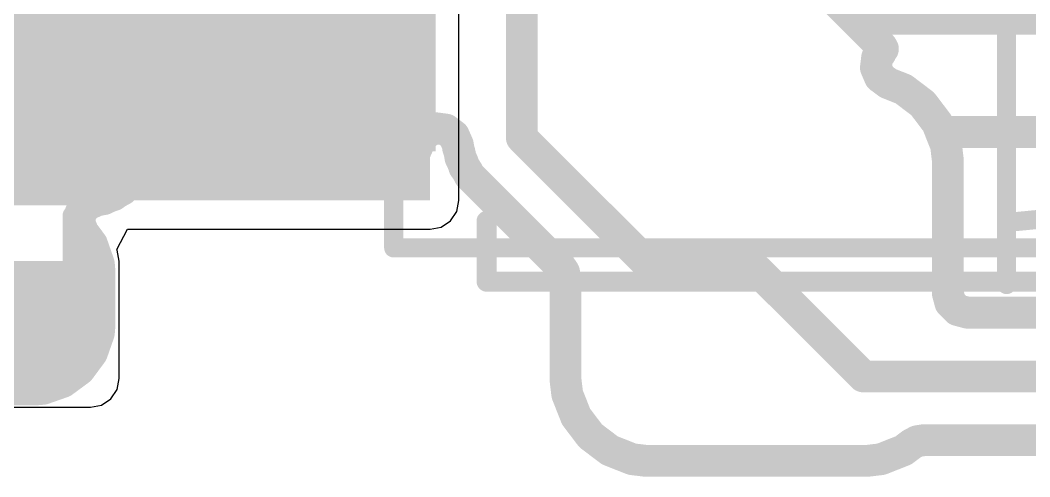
# Model space of a CAD drawing. Header units: inches. Extents: x 0 to 12.4, y -0.6 to 2.2.
# Drawn here: x 0.9006 to 1.1503, y 1.5506 to 1.6636 of the extents above; entities that cross this region are included whole.
import ezdxf

# ---------------------------------------------------------------- set-up
doc = ezdxf.new("R2010")
doc.units = ezdxf.units.IN
doc.header["$MEASUREMENT"] = 0
for name, color, linetype in [('Dimension', 6, 'Continuous'), ('Mechanical 4', 56, 'Continuous'), ('Top Layer', 1, 'Continuous'), ('Top Overlay', 2, 'Continuous'), ('Top Paste', 8, 'Continuous'), ('Top Solder', 216, 'Continuous')]:
    doc.layers.add(name, color=color, linetype=linetype)

# ---------------------------------------------------------------- blocks, each defined once
blk = doc.blocks.new('SMD_4_4_5___15')
at = {"layer": 'Top Layer'}
blk.add_hatch(color=1, dxfattribs=at).paths.add_polyline_path([(0.08661415, 0.06377955), (0.14173225, 0.06377955), (0.14173225, 0.03622045), (0.08661415, 0.03622045)])
at = {"layer": 'Top Paste'}
blk.add_hatch(color=8, dxfattribs=at).paths.add_polyline_path([(0.08661415, 0.06377955), (0.14173225, 0.06377955), (0.14173225, 0.03622045), (0.08661415, 0.03622045)])
at = {"layer": 'Top Solder'}
blk.add_hatch(color=216, dxfattribs=at).paths.add_polyline_path([(0.08261415, 0.06777955), (0.14573225, 0.06777955), (0.14573225, 0.03222045), (0.08261415, 0.03222045)])
at = {"layer": 'Top Overlay'}
for points in [[(0.07, 0.1, 0.005, 0.005, 0), (-0.07, 0.1, 0.005, 0.005, 0)], [(0.07, 0.1, 0.005, 0.005, 0), (0.07, 0.085, 0.005, 0.005, 0)]]:
    blk.add_lwpolyline(points, format="xyseb", dxfattribs=at)
for points in [[(0.06875, 0.1, 0.0025, 0.0025, 1), (0.07125, 0.1, 0.0025, 0.0025, 1)], [(0.06875, 0.1, 0.0025, 0.0025, 1), (0.07125, 0.1, 0.0025, 0.0025, 1)], [(0.06875, 0.085, 0.0025, 0.0025, 1), (0.07125, 0.085, 0.0025, 0.0025, 1)]]:
    blk.add_lwpolyline(points, format="xyseb", close=True, dxfattribs=at)
blk = doc.blocks.new('R___0402_21')
at = {"layer": 'Top Layer'}
for points in [[(-0.0275, -0.0125), (-0.0275, 0.0125), (-0.009500000000000003, 0.0125), (-0.009499999999999996, -0.0125)], [(0.009500000000000003, -0.0125), (0.009499999999999996, 0.0125), (0.0275, 0.0125), (0.0275, -0.0125)]]:
    blk.add_hatch(color=1, dxfattribs=at).paths.add_polyline_path(points)
at = {"layer": 'Top Paste'}
for points in [[(-0.0275, -0.0125), (-0.0275, 0.0125), (-0.009500000000000003, 0.0125), (-0.009499999999999996, -0.0125)], [(0.009500000000000003, -0.0125), (0.009499999999999996, 0.0125), (0.0275, 0.0125), (0.0275, -0.0125)]]:
    blk.add_hatch(color=8, dxfattribs=at).paths.add_polyline_path(points)
at = {"layer": 'Top Solder'}
for points in [[(-0.0296654, -0.0146654), (-0.0296654, 0.0146654), (-0.007334600000000003, 0.0146654), (-0.007334599999999997, -0.0146654)], [(0.007334600000000003, -0.0146654), (0.007334599999999997, 0.0146654), (0.0296654, 0.0146654), (0.0296654, -0.0146654)]]:
    blk.add_hatch(color=216, dxfattribs=at).paths.add_polyline_path(points)
at = {"layer": 'Top Overlay'}
for points in [[(-0.031, -0.016, 0.005, 0.005, 0), (-0.031, 0.016, 0.005, 0.005, 0)], [(0.031, 0.016, 0.005, 0.005, 0), (-0.031, 0.016, 0.005, 0.005, 0)], [(0.031, -0.016, 0.005, 0.005, 0), (0.031, 0.016, 0.005, 0.005, 0)], [(0.031, -0.016, 0.005, 0.005, 0), (-0.031, -0.016, 0.005, 0.005, 0)], [(0.032, -0.017, 0.000127, 0.000127, 0), (-0.032, -0.017, 0.000127, 0.000127, 0)]]:
    blk.add_lwpolyline(points, format="xyseb", dxfattribs=at)
for points in [[(-0.03225, 0.016, 0.0025, 0.0025, 1), (-0.02975, 0.016, 0.0025, 0.0025, 1)], [(-0.03225, 0.016, 0.0025, 0.0025, 1), (-0.02975, 0.016, 0.0025, 0.0025, 1)], [(0.02975, 0.016, 0.0025, 0.0025, 1), (0.03225, 0.016, 0.0025, 0.0025, 1)], [(0.02975, 0.016, 0.0025, 0.0025, 1), (0.03225, 0.016, 0.0025, 0.0025, 1)], [(-0.03225, -0.016, 0.0025, 0.0025, 1), (-0.02975, -0.016, 0.0025, 0.0025, 1)], [(-0.03225, -0.016, 0.0025, 0.0025, 1), (-0.02975, -0.016, 0.0025, 0.0025, 1)], [(0.02975, -0.016, 0.0025, 0.0025, 1), (0.03225, -0.016, 0.0025, 0.0025, 1)], [(0.02975, -0.016, 0.0025, 0.0025, 1), (0.03225, -0.016, 0.0025, 0.0025, 1)], [(-0.0320317, -0.017, 6.35e-05, 6.35e-05, 1), (-0.0319683, -0.017, 6.35e-05, 6.35e-05, 1)], [(0.0319683, -0.017, 6.35e-05, 6.35e-05, 1), (0.0320317, -0.017, 6.35e-05, 6.35e-05, 1)]]:
    blk.add_lwpolyline(points, format="xyseb", close=True, dxfattribs=at)
blk = doc.blocks.new('C___0402_62')
at = {"layer": 'Top Layer'}
for points in [[(-0.0275, -0.0125), (-0.0275, 0.0125), (-0.009500000000000003, 0.0125), (-0.009499999999999996, -0.0125)], [(0.009500000000000003, -0.0125), (0.009499999999999996, 0.0125), (0.0275, 0.0125), (0.0275, -0.0125)]]:
    blk.add_hatch(color=1, dxfattribs=at).paths.add_polyline_path(points)
at = {"layer": 'Top Paste'}
for points in [[(-0.0275, -0.0125), (-0.0275, 0.0125), (-0.009500000000000003, 0.0125), (-0.009499999999999996, -0.0125)], [(0.009500000000000003, -0.0125), (0.009499999999999996, 0.0125), (0.0275, 0.0125), (0.0275, -0.0125)]]:
    blk.add_hatch(color=8, dxfattribs=at).paths.add_polyline_path(points)
at = {"layer": 'Top Solder'}
for points in [[(-0.0298622, -0.0148622), (-0.0298622, 0.0148622), (-0.007137800000000003, 0.0148622), (-0.007137799999999997, -0.0148622)], [(0.007137800000000003, -0.0148622), (0.007137799999999997, 0.0148622), (0.0298622, 0.0148622), (0.0298622, -0.0148622)]]:
    blk.add_hatch(color=216, dxfattribs=at).paths.add_polyline_path(points)
at = {"layer": 'Top Overlay'}
for points in [[(-0.011, 0.016, 0.005, 0.005, 0), (-0.031, 0.016, 0.005, 0.005, 0)], [(-0.031, -0.016, 0.005, 0.005, 0), (-0.031, 0.016, 0.005, 0.005, 0)], [(0.031, 0.016, 0.005, 0.005, 0), (0.011, 0.016, 0.005, 0.005, 0)], [(0.031, -0.016, 0.005, 0.005, 0), (0.031, 0.016, 0.005, 0.005, 0)], [(-0.011, -0.016, 0.005, 0.005, 0), (-0.031, -0.016, 0.005, 0.005, 0)], [(0.031, -0.016, 0.005, 0.005, 0), (0.011, -0.016, 0.005, 0.005, 0)]]:
    blk.add_lwpolyline(points, format="xyseb", dxfattribs=at)
for points in [[(-0.03225, 0.016, 0.0025, 0.0025, 1), (-0.02975, 0.016, 0.0025, 0.0025, 1)], [(-0.03225, 0.016, 0.0025, 0.0025, 1), (-0.02975, 0.016, 0.0025, 0.0025, 1)], [(-0.01225, 0.016, 0.0025, 0.0025, 1), (-0.00975, 0.016, 0.0025, 0.0025, 1)], [(0.00975, 0.016, 0.0025, 0.0025, 1), (0.01225, 0.016, 0.0025, 0.0025, 1)], [(0.02975, 0.016, 0.0025, 0.0025, 1), (0.03225, 0.016, 0.0025, 0.0025, 1)], [(0.02975, 0.016, 0.0025, 0.0025, 1), (0.03225, 0.016, 0.0025, 0.0025, 1)], [(-0.03225, -0.016, 0.0025, 0.0025, 1), (-0.02975, -0.016, 0.0025, 0.0025, 1)], [(-0.03225, -0.016, 0.0025, 0.0025, 1), (-0.02975, -0.016, 0.0025, 0.0025, 1)], [(-0.01225, -0.016, 0.0025, 0.0025, 1), (-0.00975, -0.016, 0.0025, 0.0025, 1)], [(0.00975, -0.016, 0.0025, 0.0025, 1), (0.01225, -0.016, 0.0025, 0.0025, 1)], [(0.02975, -0.016, 0.0025, 0.0025, 1), (0.03225, -0.016, 0.0025, 0.0025, 1)], [(0.02975, -0.016, 0.0025, 0.0025, 1), (0.03225, -0.016, 0.0025, 0.0025, 1)]]:
    blk.add_lwpolyline(points, format="xyseb", close=True, dxfattribs=at)

msp = doc.modelspace()

# ---------------------------------------------------------------- hatches: boundary and pattern name
at = {"layer": 'Dimension'}
msp.add_hatch(color=6, dxfattribs=at).paths.add_polyline_path([(0.94103755, 1.66916995), (0.98828165, 1.66916995), (0.98828165, 1.63767385), (0.94103755, 1.63767385)])
msp.add_hatch(color=6, dxfattribs=at).paths.add_polyline_path([(0.94103755, 1.66916995), (0.98828165, 1.66916995), (0.98828165, 1.63767385), (0.94103755, 1.63767385)])
at = {"layer": 'Top Layer'}
for points in [[(0.878, 1.619), (1.002, 1.619), (1.002, 1.679), (0.878, 1.679)], [(0.702, 1.575), (0.918, 1.575), (0.918, 1.604), (0.702, 1.604)]]:
    msp.add_hatch(color=1, dxfattribs=at).paths.add_polyline_path(points)

# ---------------------------------------------------------------- linework, layer by layer
at = {"layer": 'Dimension'}
for points in [[(1.024699, 1.6345242, 0.007874, 0.007874, 0), (1.024699, 1.7427919, 0.007874, 0.007874, 0)], [(1.0723024, 1.698395, 0.007874, 0.007874, 0), (1.1067904, 1.6639071, 0.007874, 0.007874, 0)], [(1.1067904, 1.6639071, 0.007874, 0.007874, 0), (1.157573, 1.6639071, 0.007874, 0.007874, 0)], [(1.1067904, 1.6639071, 0.007874, 0.007874, 0), (1.157573, 1.6639071, 0.007874, 0.007874, 0)], [(1.1067904, 1.6639071, 0.007874, 0.007874, 0), (1.1137278, 1.6569697, 0.007874, 0.007874, 0)], [(1.1137278, 1.6569697, 0.007874, 0.007874, 0), (1.11399, 1.656493, 0.007874, 0.007874, 0)], [(1.1122668, 1.6518393, 0.007874, 0.007874, 0), (1.1125713, 1.6543602, 0.007874, 0.007874, 0)], [(1.1125713, 1.6543602, 0.007874, 0.007874, 0), (1.1133674, 1.6554153, 0.007874, 0.007874, 0)], [(1.1132637, 1.6554904, 0.007874, 0.007874, 0), (1.11399, 1.656493, 0.007874, 0.007874, 0)], [(1.1132637, 1.6554904, 0.007874, 0.007874, 0), (1.1133674, 1.6554153, 0.007874, 0.007874, 0)], [(0.9164313, 1.6345242, 0.007874, 0.007874, 0), (0.9353289, 1.6534218, 0.007874, 0.007874, 0)], [(0.9353289, 1.6534218, 0.007874, 0.007874, 0), (0.9646596, 1.6534218, 0.007874, 0.007874, 0)], [(1.1122668, 1.6518393, 0.007874, 0.007874, 0), (1.1132694, 1.6495065, 0.007874, 0.007874, 0)], [(1.1132694, 1.6495065, 0.007874, 0.007874, 0), (1.115308, 1.6479928, 0.007874, 0.007874, 0)], [(1.115308, 1.6479928, 0.007874, 0.007874, 0), (1.1187677, 1.6466285, 0.007874, 0.007874, 0)], [(1.1187677, 1.6466285, 0.007874, 0.007874, 0), (1.1190785, 1.6465059, 0.007874, 0.007874, 0)], [(1.1190785, 1.6465059, 0.007874, 0.007874, 0), (1.1202631, 1.6456076, 0.007874, 0.007874, 0)], [(1.1202631, 1.6456076, 0.007874, 0.007874, 0), (1.1231169, 1.6434435, 0.007874, 0.007874, 0)], [(1.1231169, 1.6434435, 0.007874, 0.007874, 0), (1.1238275, 1.6429046, 0.007874, 0.007874, 0)], [(1.1238275, 1.6429046, 0.007874, 0.007874, 0), (1.1274287, 1.6381557, 0.007874, 0.007874, 0)], [(1.0011311, 1.6359253, 0.007874, 0.007874, 0), (1.0034306, 1.6368555, 0.007874, 0.007874, 0)], [(1.0034306, 1.6368555, 0.007874, 0.007874, 0), (1.0058905, 1.6365355, 0.007874, 0.007874, 0)], [(1.0058905, 1.6365355, 0.007874, 0.007874, 0), (1.0078755, 1.635048, 0.007874, 0.007874, 0)], [(1.1274287, 1.6381557, 0.007874, 0.007874, 0), (1.12831, 1.6359211, 0.007874, 0.007874, 0)], [(0.8961557, 1.6345242, 0.007874, 0.007874, 0), (0.9164313, 1.6345242, 0.007874, 0.007874, 0)], [(0.9995856, 1.6339852, 0.007874, 0.007874, 0), (1.0011311, 1.6359253, 0.007874, 0.007874, 0)], [(1.0078755, 1.635048, 0.007874, 0.007874, 0), (1.0088733, 1.6327769, 0.007874, 0.007874, 0)], [(1.024699, 1.6345242, 0.007874, 0.007874, 0), (1.0573761, 1.601847, 0.007874, 0.007874, 0)], [(1.12831, 1.6359211, 0.007874, 0.007874, 0), (1.1296152, 1.6326113, 0.007874, 0.007874, 0)], [(1.12831, 1.6359211, 0.007874, 0.007874, 0), (1.157573, 1.6359211, 0.007874, 0.007874, 0)], [(1.12831, 1.6359211, 0.007874, 0.007874, 0), (1.157573, 1.6359211, 0.007874, 0.007874, 0)], [(0.998211, 1.630872, 0.007874, 0.007874, 0), (0.9995856, 1.6339852, 0.007874, 0.007874, 0)], [(1.0088733, 1.6327769, 0.007874, 0.007874, 0), (1.0089313, 1.6324107, 0.007874, 0.007874, 0)], [(1.0089313, 1.6320268, 0.007874, 0.007874, 0), (1.0089313, 1.6324107, 0.007874, 0.007874, 0)], [(1.0089313, 1.6320268, 0.007874, 0.007874, 0), (1.0090499, 1.6316617, 0.007874, 0.007874, 0)], [(1.0090499, 1.6316615, 0.007874, 0.007874, 0), (1.0090499, 1.6316617, 0.007874, 0.007874, 0)], [(1.0090499, 1.6316615, 0.007874, 0.007874, 0), (1.0092008, 1.6311972, 0.007874, 0.007874, 0)], [(1.1296152, 1.6326113, 0.007874, 0.007874, 0), (1.1300336, 1.6291269, 0.007874, 0.007874, 0)], [(0.9950834, 1.6277444, 0.007874, 0.007874, 0), (0.998211, 1.630872, 0.007874, 0.007874, 0)], [(1.0092008, 1.6311972, 0.007874, 0.007874, 0), (1.0093796, 1.6304526, 0.007874, 0.007874, 0)], [(1.0093796, 1.6304526, 0.007874, 0.007874, 0), (1.0095161, 1.6295909, 0.007874, 0.007874, 0)], [(1.0095161, 1.6295909, 0.007874, 0.007874, 0), (1.0096904, 1.6292487, 0.007874, 0.007874, 0)], [(1.0096904, 1.6292487, 0.007874, 0.007874, 0), (1.0096905, 1.6292486, 0.007874, 0.007874, 0)], [(1.0096905, 1.6292486, 0.007874, 0.007874, 0), (1.009912, 1.6288138, 0.007874, 0.007874, 0)], [(1.1300336, 1.6289813, 0.007874, 0.007874, 0), (1.1300336, 1.6291269, 0.007874, 0.007874, 0)], [(0.9302859, 1.6260799, 0.007874, 0.007874, 0), (0.9319042, 1.6271522, 0.007874, 0.007874, 0)], [(0.9319042, 1.6271522, 0.007874, 0.007874, 0), (0.9338129, 1.627509, 0.007874, 0.007874, 0)], [(0.9338129, 1.627509, 0.007874, 0.007874, 0), (0.9357096, 1.6270936, 0.007874, 0.007874, 0)], [(0.9357096, 1.6270936, 0.007874, 0.007874, 0), (0.9379459, 1.6261062, 0.007874, 0.007874, 0)], [(0.9910372, 1.6259578, 0.007874, 0.007874, 0), (0.9950834, 1.6277444, 0.007874, 0.007874, 0)], [(1.009912, 1.6288138, 0.007874, 0.007874, 0), (1.0102052, 1.6281061, 0.007874, 0.007874, 0)], [(1.0102052, 1.6281061, 0.007874, 0.007874, 0), (1.0104747, 1.6272765, 0.007874, 0.007874, 0)], [(1.0104747, 1.6272765, 0.007874, 0.007874, 0), (1.0107004, 1.6269659, 0.007874, 0.007874, 0)], [(1.0107004, 1.6269659, 0.007874, 0.007874, 0), (1.0107005, 1.6269656, 0.007874, 0.007874, 0)], [(1.0107005, 1.6269656, 0.007874, 0.007874, 0), (1.0109874, 1.6265708, 0.007874, 0.007874, 0)], [(1.0109874, 1.6265708, 0.007874, 0.007874, 0), (1.0113875, 1.625918, 0.007874, 0.007874, 0)], [(1.1300336, 1.5961187, 0.007874, 0.007874, 0), (1.1300336, 1.6289813, 0.007874, 0.007874, 0)], [(0.9267033, 1.6224972, 0.007874, 0.007874, 0), (0.9302859, 1.6260799, 0.007874, 0.007874, 0)], [(0.9379459, 1.6261062, 0.007874, 0.007874, 0), (0.9379461, 1.6261062, 0.007874, 0.007874, 0)], [(0.9379461, 1.6261062, 0.007874, 0.007874, 0), (0.938282, 1.6259578, 0.007874, 0.007874, 0)], [(0.938282, 1.6259578, 0.007874, 0.007874, 0), (0.9392712, 1.6258431, 0.007874, 0.007874, 0)], [(0.9392712, 1.6258431, 0.007874, 0.007874, 0), (0.9900479, 1.6258431, 0.007874, 0.007874, 0)], [(0.9900479, 1.6258431, 0.007874, 0.007874, 0), (0.9910372, 1.6259578, 0.007874, 0.007874, 0)], [(1.0113875, 1.625918, 0.007874, 0.007874, 0), (1.0114257, 1.6258431, 0.007874, 0.007874, 0)], [(1.0114257, 1.6258431, 0.007874, 0.007874, 0), (1.0117836, 1.6251406, 0.007874, 0.007874, 0)], [(1.0117836, 1.6251406, 0.007874, 0.007874, 0), (1.0126719, 1.6242523, 0.007874, 0.007874, 0)], [(1.0126719, 1.6242523, 0.007874, 0.007874, 0), (1.012672, 1.6242522, 0.007874, 0.007874, 0)], [(1.012672, 1.6242522, 0.007874, 0.007874, 0), (1.0237142, 1.61321, 0.007874, 0.007874, 0)], [(0.9250376, 1.6212129, 0.007874, 0.007874, 0), (0.9258148, 1.6216088, 0.007874, 0.007874, 0)], [(0.9258148, 1.6216088, 0.007874, 0.007874, 0), (0.926703, 1.6224971, 0.007874, 0.007874, 0)], [(0.926703, 1.6224971, 0.007874, 0.007874, 0), (0.9267031, 1.6224972, 0.007874, 0.007874, 0)], [(0.9267031, 1.6224972, 0.007874, 0.007874, 0), (0.9267033, 1.6224972, 0.007874, 0.007874, 0)], [(0.9197579, 1.6190259, 0.007874, 0.007874, 0), (0.920503, 1.6192048, 0.007874, 0.007874, 0)], [(0.920503, 1.6192048, 0.007874, 0.007874, 0), (0.9213645, 1.6193413, 0.007874, 0.007874, 0)], [(0.9213645, 1.6193413, 0.007874, 0.007874, 0), (0.9221417, 1.6197373, 0.007874, 0.007874, 0)], [(0.9221417, 1.6197373, 0.007874, 0.007874, 0), (0.9228491, 1.6200304, 0.007874, 0.007874, 0)], [(0.9228491, 1.6200304, 0.007874, 0.007874, 0), (0.9236789, 1.6202999, 0.007874, 0.007874, 0)], [(0.9236789, 1.6202999, 0.007874, 0.007874, 0), (0.9243846, 1.6208127, 0.007874, 0.007874, 0)], [(0.9243846, 1.6208127, 0.007874, 0.007874, 0), (0.9250376, 1.6212129, 0.007874, 0.007874, 0)], [(0.915584, 1.6159119, 0.007874, 0.007874, 0), (0.917072, 1.6178888, 0.007874, 0.007874, 0)], [(0.917072, 1.6178888, 0.007874, 0.007874, 0), (0.9189437, 1.6187094, 0.007874, 0.007874, 0)], [(0.9189285, 1.6187564, 0.007874, 0.007874, 0), (0.9197579, 1.6190259, 0.007874, 0.007874, 0)], [(0.9189285, 1.6187564, 0.007874, 0.007874, 0), (0.9189437, 1.6187094, 0.007874, 0.007874, 0)], [(0.9152564, 1.6134595, 0.007874, 0.007874, 0), (0.915584, 1.6159119, 0.007874, 0.007874, 0)], [(0.9152564, 1.6134595, 0.007874, 0.007874, 0), (0.9161731, 1.6111614, 0.007874, 0.007874, 0)], [(1.0237142, 1.61321, 0.007874, 0.007874, 0), (1.0340762, 1.6028481, 0.007874, 0.007874, 0)], [(0.9161731, 1.6111614, 0.007874, 0.007874, 0), (0.9183754, 1.6081775, 0.007874, 0.007874, 0)], [(0.9183754, 1.6081775, 0.007874, 0.007874, 0), (0.9200825, 1.6032989, 0.007874, 0.007874, 0)], [(0.9200825, 1.6032989, 0.007874, 0.007874, 0), (0.9201911, 1.6021406, 0.007874, 0.007874, 0)], [(0.9201911, 1.5873802, 0.007874, 0.007874, 0), (0.9201911, 1.6021406, 0.007874, 0.007874, 0)], [(1.0340762, 1.6028481, 0.007874, 0.007874, 0), (1.0351344, 1.6012643, 0.007874, 0.007874, 0)], [(1.0573761, 1.601847, 0.007874, 0.007874, 0), (1.0827698, 1.601847, 0.007874, 0.007874, 0)], [(1.0827698, 1.601847, 0.007874, 0.007874, 0), (1.1091478, 1.5754691, 0.007874, 0.007874, 0)], [(1.0351344, 1.6012643, 0.007874, 0.007874, 0), (1.0355061, 1.5993961, 0.007874, 0.007874, 0)], [(1.0355061, 1.5745671, 0.007874, 0.007874, 0), (1.0355061, 1.5993961, 0.007874, 0.007874, 0)], [(1.1300336, 1.5961187, 0.007874, 0.007874, 0), (1.1306877, 1.5936777, 0.007874, 0.007874, 0)], [(1.1306877, 1.5936777, 0.007874, 0.007874, 0), (1.1324746, 1.5918908, 0.007874, 0.007874, 0)], [(1.1324746, 1.5918908, 0.007874, 0.007874, 0), (1.1349155, 1.5912368, 0.007874, 0.007874, 0)], [(1.1349155, 1.5912368, 0.007874, 0.007874, 0), (1.4106704, 1.5912368, 0.007874, 0.007874, 0)], [(0.9200825, 1.5862219, 0.007874, 0.007874, 0), (0.9201911, 1.5873802, 0.007874, 0.007874, 0)], [(0.9183754, 1.5813433, 0.007874, 0.007874, 0), (0.9200825, 1.5862219, 0.007874, 0.007874, 0)], [(0.9153062, 1.5771847, 0.007874, 0.007874, 0), (0.9183754, 1.5813433, 0.007874, 0.007874, 0)], [(0.9111476, 1.5741155, 0.007874, 0.007874, 0), (0.9153062, 1.5771847, 0.007874, 0.007874, 0)], [(0.906269, 1.5724084, 0.007874, 0.007874, 0), (0.9111476, 1.5741155, 0.007874, 0.007874, 0)], [(1.0355061, 1.5745671, 0.007874, 0.007874, 0), (1.0355234, 1.5744227, 0.007874, 0.007874, 0)], [(1.0355234, 1.5744223, 0.007874, 0.007874, 0), (1.0355234, 1.5744227, 0.007874, 0.007874, 0)], [(1.0355234, 1.5744223, 0.007874, 0.007874, 0), (1.0358871, 1.5713936, 0.007874, 0.007874, 0)], [(1.1091478, 1.5754691, 0.007874, 0.007874, 0), (1.4085572, 1.5754691, 0.007874, 0.007874, 0)], [(0.8864133, 1.5722998, 0.007874, 0.007874, 0), (0.9051106, 1.5722998, 0.007874, 0.007874, 0)], [(0.9051106, 1.5722998, 0.007874, 0.007874, 0), (0.906269, 1.5724084, 0.007874, 0.007874, 0)], [(1.0358871, 1.5713936, 0.007874, 0.007874, 0), (1.0358872, 1.5713934, 0.007874, 0.007874, 0)], [(1.0358872, 1.5713934, 0.007874, 0.007874, 0), (1.0359245, 1.5710828, 0.007874, 0.007874, 0)], [(1.0359245, 1.5710828, 0.007874, 0.007874, 0), (1.0360393, 1.5707916, 0.007874, 0.007874, 0)], [(1.0360393, 1.5707915, 0.007874, 0.007874, 0), (1.0360393, 1.5707916, 0.007874, 0.007874, 0)], [(1.0360393, 1.5707915, 0.007874, 0.007874, 0), (1.0372998, 1.5675951, 0.007874, 0.007874, 0)], [(1.0372998, 1.5675951, 0.007874, 0.007874, 0), (1.0381109, 1.5655383, 0.007874, 0.007874, 0)], [(1.0381109, 1.5655383, 0.007874, 0.007874, 0), (1.0386517, 1.5648252, 0.007874, 0.007874, 0)], [(1.0386517, 1.5648252, 0.007874, 0.007874, 0), (1.0406407, 1.5622024, 0.007874, 0.007874, 0)], [(1.0406407, 1.5622024, 0.007874, 0.007874, 0), (1.0417122, 1.5607894, 0.007874, 0.007874, 0)], [(1.0417122, 1.5607894, 0.007874, 0.007874, 0), (1.0464611, 1.5571881, 0.007874, 0.007874, 0)], [(1.1210846, 1.5587093, 0.007874, 0.007874, 0), (1.1224784, 1.5594467, 0.007874, 0.007874, 0)], [(1.1224784, 1.5594467, 0.007874, 0.007874, 0), (1.1240344, 1.5597013, 0.007874, 0.007874, 0)], [(1.1240344, 1.5597013, 0.007874, 0.007874, 0), (1.4000039, 1.5597013, 0.007874, 0.007874, 0)], [(1.0464611, 1.5571881, 0.007874, 0.007874, 0), (1.0520056, 1.5550017, 0.007874, 0.007874, 0)], [(1.1135341, 1.5550017, 0.007874, 0.007874, 0), (1.1190785, 1.5571881, 0.007874, 0.007874, 0)], [(1.1190785, 1.5571881, 0.007874, 0.007874, 0), (1.1200137, 1.5578973, 0.007874, 0.007874, 0)], [(1.1200137, 1.5578973, 0.007874, 0.007874, 0), (1.1210846, 1.5587093, 0.007874, 0.007874, 0)], [(1.0520056, 1.5550017, 0.007874, 0.007874, 0), (1.0554899, 1.5545832, 0.007874, 0.007874, 0)], [(1.0554899, 1.5545832, 0.007874, 0.007874, 0), (1.1099041, 1.5545832, 0.007874, 0.007874, 0)], [(1.1099041, 1.5545832, 0.007874, 0.007874, 0), (1.1100498, 1.5545832, 0.007874, 0.007874, 0)], [(1.1100498, 1.5545832, 0.007874, 0.007874, 0), (1.1135341, 1.5550017, 0.007874, 0.007874, 0)]]:
    msp.add_lwpolyline(points, format="xyseb", dxfattribs=at)
for points in [[(1.1048219, 1.6639071, 0.003937, 0.003937, 1), (1.1087589, 1.6639071, 0.003937, 0.003937, 1)], [(1.1048219, 1.6639071, 0.003937, 0.003937, 1), (1.1087589, 1.6639071, 0.003937, 0.003937, 1)], [(1.1048219, 1.6639071, 0.003937, 0.003937, 1), (1.1087589, 1.6639071, 0.003937, 0.003937, 1)], [(1.1048219, 1.6639071, 0.003937, 0.003937, 1), (1.1087589, 1.6639071, 0.003937, 0.003937, 1)], [(1.1117593, 1.6569697, 0.003937, 0.003937, 1), (1.1156963, 1.6569697, 0.003937, 0.003937, 1)], [(1.1117593, 1.6569697, 0.003937, 0.003937, 1), (1.1156963, 1.6569697, 0.003937, 0.003937, 1)], [(1.1106028, 1.6543602, 0.003937, 0.003937, 1), (1.1145398, 1.6543602, 0.003937, 0.003937, 1)], [(1.1106028, 1.6543602, 0.003937, 0.003937, 1), (1.1145398, 1.6543602, 0.003937, 0.003937, 1)], [(1.1112952, 1.6554904, 0.003937, 0.003937, 1), (1.1152322, 1.6554904, 0.003937, 0.003937, 1)], [(1.1112952, 1.6554904, 0.003937, 0.003937, 1), (1.1152322, 1.6554904, 0.003937, 0.003937, 1)], [(1.1113989, 1.6554153, 0.003937, 0.003937, 1), (1.1153359, 1.6554153, 0.003937, 0.003937, 1)], [(1.1113989, 1.6554153, 0.003937, 0.003937, 1), (1.1153359, 1.6554153, 0.003937, 0.003937, 1)], [(1.1120215, 1.656493, 0.003937, 0.003937, 1), (1.1159585, 1.656493, 0.003937, 0.003937, 1)], [(1.1120215, 1.656493, 0.003937, 0.003937, 1), (1.1159585, 1.656493, 0.003937, 0.003937, 1)], [(0.9333604, 1.6534218, 0.003937, 0.003937, 1), (0.9372974, 1.6534218, 0.003937, 0.003937, 1)], [(0.9333604, 1.6534218, 0.003937, 0.003937, 1), (0.9372974, 1.6534218, 0.003937, 0.003937, 1)], [(0.9626911, 1.6534218, 0.003937, 0.003937, 1), (0.9666281, 1.6534218, 0.003937, 0.003937, 1)], [(1.1102983, 1.6518393, 0.003937, 0.003937, 1), (1.1142353, 1.6518393, 0.003937, 0.003937, 1)], [(1.1102983, 1.6518393, 0.003937, 0.003937, 1), (1.1142353, 1.6518393, 0.003937, 0.003937, 1)], [(1.1113009, 1.6495065, 0.003937, 0.003937, 1), (1.1152379, 1.6495065, 0.003937, 0.003937, 1)], [(1.1113009, 1.6495065, 0.003937, 0.003937, 1), (1.1152379, 1.6495065, 0.003937, 0.003937, 1)], [(1.1133395, 1.6479928, 0.003937, 0.003937, 1), (1.1172765, 1.6479928, 0.003937, 0.003937, 1)], [(1.1133395, 1.6479928, 0.003937, 0.003937, 1), (1.1172765, 1.6479928, 0.003937, 0.003937, 1)], [(1.1167992, 1.6466285, 0.003937, 0.003937, 1), (1.1207362, 1.6466285, 0.003937, 0.003937, 1)], [(1.1167992, 1.6466285, 0.003937, 0.003937, 1), (1.1207362, 1.6466285, 0.003937, 0.003937, 1)], [(1.11711, 1.6465059, 0.003937, 0.003937, 1), (1.121047, 1.6465059, 0.003937, 0.003937, 1)], [(1.11711, 1.6465059, 0.003937, 0.003937, 1), (1.121047, 1.6465059, 0.003937, 0.003937, 1)], [(1.1182946, 1.6456076, 0.003937, 0.003937, 1), (1.1222316, 1.6456076, 0.003937, 0.003937, 1)], [(1.1182946, 1.6456076, 0.003937, 0.003937, 1), (1.1222316, 1.6456076, 0.003937, 0.003937, 1)], [(1.1211484, 1.6434435, 0.003937, 0.003937, 1), (1.1250854, 1.6434435, 0.003937, 0.003937, 1)], [(1.1211484, 1.6434435, 0.003937, 0.003937, 1), (1.1250854, 1.6434435, 0.003937, 0.003937, 1)], [(1.121859, 1.6429046, 0.003937, 0.003937, 1), (1.125796, 1.6429046, 0.003937, 0.003937, 1)], [(1.121859, 1.6429046, 0.003937, 0.003937, 1), (1.125796, 1.6429046, 0.003937, 0.003937, 1)], [(1.0014621, 1.6368555, 0.003937, 0.003937, 1), (1.0053991, 1.6368555, 0.003937, 0.003937, 1)], [(1.0014621, 1.6368555, 0.003937, 0.003937, 1), (1.0053991, 1.6368555, 0.003937, 0.003937, 1)], [(1.003922, 1.6365355, 0.003937, 0.003937, 1), (1.007859, 1.6365355, 0.003937, 0.003937, 1)], [(1.003922, 1.6365355, 0.003937, 0.003937, 1), (1.007859, 1.6365355, 0.003937, 0.003937, 1)], [(1.1254602, 1.6381557, 0.003937, 0.003937, 1), (1.1293972, 1.6381557, 0.003937, 0.003937, 1)], [(1.1254602, 1.6381557, 0.003937, 0.003937, 1), (1.1293972, 1.6381557, 0.003937, 0.003937, 1)], [(0.9144628, 1.6345242, 0.003937, 0.003937, 1), (0.9183998, 1.6345242, 0.003937, 0.003937, 1)], [(0.9144628, 1.6345242, 0.003937, 0.003937, 1), (0.9183998, 1.6345242, 0.003937, 0.003937, 1)], [(0.9991626, 1.6359253, 0.003937, 0.003937, 1), (1.0030996, 1.6359253, 0.003937, 0.003937, 1)], [(0.9991626, 1.6359253, 0.003937, 0.003937, 1), (1.0030996, 1.6359253, 0.003937, 0.003937, 1)], [(1.005907, 1.635048, 0.003937, 0.003937, 1), (1.009844, 1.635048, 0.003937, 0.003937, 1)], [(1.005907, 1.635048, 0.003937, 0.003937, 1), (1.009844, 1.635048, 0.003937, 0.003937, 1)], [(1.0227305, 1.6345242, 0.003937, 0.003937, 1), (1.0266675, 1.6345242, 0.003937, 0.003937, 1)], [(1.0227305, 1.6345242, 0.003937, 0.003937, 1), (1.0266675, 1.6345242, 0.003937, 0.003937, 1)], [(1.1263415, 1.6359211, 0.003937, 0.003937, 1), (1.1302785, 1.6359211, 0.003937, 0.003937, 1)], [(1.1263415, 1.6359211, 0.003937, 0.003937, 1), (1.1302785, 1.6359211, 0.003937, 0.003937, 1)], [(1.1263415, 1.6359211, 0.003937, 0.003937, 1), (1.1302785, 1.6359211, 0.003937, 0.003937, 1)], [(1.1263415, 1.6359211, 0.003937, 0.003937, 1), (1.1302785, 1.6359211, 0.003937, 0.003937, 1)], [(0.9976171, 1.6339852, 0.003937, 0.003937, 1), (1.0015541, 1.6339852, 0.003937, 0.003937, 1)], [(0.9976171, 1.6339852, 0.003937, 0.003937, 1), (1.0015541, 1.6339852, 0.003937, 0.003937, 1)], [(1.0069048, 1.6327769, 0.003937, 0.003937, 1), (1.0108418, 1.6327769, 0.003937, 0.003937, 1)], [(1.0069048, 1.6327769, 0.003937, 0.003937, 1), (1.0108418, 1.6327769, 0.003937, 0.003937, 1)], [(1.0069628, 1.6324107, 0.003937, 0.003937, 1), (1.0108998, 1.6324107, 0.003937, 0.003937, 1)], [(1.0069628, 1.6324107, 0.003937, 0.003937, 1), (1.0108998, 1.6324107, 0.003937, 0.003937, 1)], [(1.0069628, 1.6320268, 0.003937, 0.003937, 1), (1.0108998, 1.6320268, 0.003937, 0.003937, 1)], [(1.0069628, 1.6320268, 0.003937, 0.003937, 1), (1.0108998, 1.6320268, 0.003937, 0.003937, 1)], [(1.0070814, 1.6316617, 0.003937, 0.003937, 1), (1.0110184, 1.6316617, 0.003937, 0.003937, 1)], [(1.0070814, 1.6316617, 0.003937, 0.003937, 1), (1.0110184, 1.6316617, 0.003937, 0.003937, 1)], [(1.0070814, 1.6316615, 0.003937, 0.003937, 1), (1.0110184, 1.6316615, 0.003937, 0.003937, 1)], [(1.0070814, 1.6316615, 0.003937, 0.003937, 1), (1.0110184, 1.6316615, 0.003937, 0.003937, 1)], [(1.1276467, 1.6326113, 0.003937, 0.003937, 1), (1.1315837, 1.6326113, 0.003937, 0.003937, 1)], [(1.1276467, 1.6326113, 0.003937, 0.003937, 1), (1.1315837, 1.6326113, 0.003937, 0.003937, 1)], [(0.9962425, 1.630872, 0.003937, 0.003937, 1), (1.0001795, 1.630872, 0.003937, 0.003937, 1)], [(0.9962425, 1.630872, 0.003937, 0.003937, 1), (1.0001795, 1.630872, 0.003937, 0.003937, 1)], [(1.0072323, 1.6311972, 0.003937, 0.003937, 1), (1.0111693, 1.6311972, 0.003937, 0.003937, 1)], [(1.0072323, 1.6311972, 0.003937, 0.003937, 1), (1.0111693, 1.6311972, 0.003937, 0.003937, 1)], [(1.0074111, 1.6304526, 0.003937, 0.003937, 1), (1.0113481, 1.6304526, 0.003937, 0.003937, 1)], [(1.0074111, 1.6304526, 0.003937, 0.003937, 1), (1.0113481, 1.6304526, 0.003937, 0.003937, 1)], [(1.0075476, 1.6295909, 0.003937, 0.003937, 1), (1.0114846, 1.6295909, 0.003937, 0.003937, 1)], [(1.0075476, 1.6295909, 0.003937, 0.003937, 1), (1.0114846, 1.6295909, 0.003937, 0.003937, 1)], [(1.0077219, 1.6292487, 0.003937, 0.003937, 1), (1.0116589, 1.6292487, 0.003937, 0.003937, 1)], [(1.0077219, 1.6292487, 0.003937, 0.003937, 1), (1.0116589, 1.6292487, 0.003937, 0.003937, 1)], [(1.007722, 1.6292486, 0.003937, 0.003937, 1), (1.011659, 1.6292486, 0.003937, 0.003937, 1)], [(1.007722, 1.6292486, 0.003937, 0.003937, 1), (1.011659, 1.6292486, 0.003937, 0.003937, 1)], [(1.1280651, 1.6291269, 0.003937, 0.003937, 1), (1.1320021, 1.6291269, 0.003937, 0.003937, 1)], [(1.1280651, 1.6291269, 0.003937, 0.003937, 1), (1.1320021, 1.6291269, 0.003937, 0.003937, 1)], [(0.9299357, 1.6271522, 0.003937, 0.003937, 1), (0.9338727, 1.6271522, 0.003937, 0.003937, 1)], [(0.9299357, 1.6271522, 0.003937, 0.003937, 1), (0.9338727, 1.6271522, 0.003937, 0.003937, 1)], [(0.9318444, 1.627509, 0.003937, 0.003937, 1), (0.9357814, 1.627509, 0.003937, 0.003937, 1)], [(0.9318444, 1.627509, 0.003937, 0.003937, 1), (0.9357814, 1.627509, 0.003937, 0.003937, 1)], [(0.9337411, 1.6270936, 0.003937, 0.003937, 1), (0.9376781, 1.6270936, 0.003937, 0.003937, 1)], [(0.9337411, 1.6270936, 0.003937, 0.003937, 1), (0.9376781, 1.6270936, 0.003937, 0.003937, 1)], [(0.9931149, 1.6277444, 0.003937, 0.003937, 1), (0.9970519, 1.6277444, 0.003937, 0.003937, 1)], [(0.9931149, 1.6277444, 0.003937, 0.003937, 1), (0.9970519, 1.6277444, 0.003937, 0.003937, 1)], [(1.0079435, 1.6288138, 0.003937, 0.003937, 1), (1.0118805, 1.6288138, 0.003937, 0.003937, 1)], [(1.0079435, 1.6288138, 0.003937, 0.003937, 1), (1.0118805, 1.6288138, 0.003937, 0.003937, 1)], [(1.0082367, 1.6281061, 0.003937, 0.003937, 1), (1.0121737, 1.6281061, 0.003937, 0.003937, 1)], [(1.0082367, 1.6281061, 0.003937, 0.003937, 1), (1.0121737, 1.6281061, 0.003937, 0.003937, 1)], [(1.0085062, 1.6272765, 0.003937, 0.003937, 1), (1.0124432, 1.6272765, 0.003937, 0.003937, 1)], [(1.0085062, 1.6272765, 0.003937, 0.003937, 1), (1.0124432, 1.6272765, 0.003937, 0.003937, 1)], [(1.0087319, 1.6269659, 0.003937, 0.003937, 1), (1.0126689, 1.6269659, 0.003937, 0.003937, 1)], [(1.0087319, 1.6269659, 0.003937, 0.003937, 1), (1.0126689, 1.6269659, 0.003937, 0.003937, 1)], [(1.008732, 1.6269656, 0.003937, 0.003937, 1), (1.012669, 1.6269656, 0.003937, 0.003937, 1)], [(1.008732, 1.6269656, 0.003937, 0.003937, 1), (1.012669, 1.6269656, 0.003937, 0.003937, 1)], [(1.0090189, 1.6265708, 0.003937, 0.003937, 1), (1.0129559, 1.6265708, 0.003937, 0.003937, 1)], [(1.0090189, 1.6265708, 0.003937, 0.003937, 1), (1.0129559, 1.6265708, 0.003937, 0.003937, 1)], [(1.1280651, 1.6289813, 0.003937, 0.003937, 1), (1.1320021, 1.6289813, 0.003937, 0.003937, 1)], [(1.1280651, 1.6289813, 0.003937, 0.003937, 1), (1.1320021, 1.6289813, 0.003937, 0.003937, 1)], [(0.9283174, 1.6260799, 0.003937, 0.003937, 1), (0.9322544, 1.6260799, 0.003937, 0.003937, 1)], [(0.9283174, 1.6260799, 0.003937, 0.003937, 1), (0.9322544, 1.6260799, 0.003937, 0.003937, 1)], [(0.9359774, 1.6261062, 0.003937, 0.003937, 1), (0.9399144, 1.6261062, 0.003937, 0.003937, 1)], [(0.9359774, 1.6261062, 0.003937, 0.003937, 1), (0.9399144, 1.6261062, 0.003937, 0.003937, 1)], [(0.9359776, 1.6261062, 0.003937, 0.003937, 1), (0.9399146, 1.6261062, 0.003937, 0.003937, 1)], [(0.9359776, 1.6261062, 0.003937, 0.003937, 1), (0.9399146, 1.6261062, 0.003937, 0.003937, 1)], [(0.9363135, 1.6259578, 0.003937, 0.003937, 1), (0.9402505, 1.6259578, 0.003937, 0.003937, 1)], [(0.9363135, 1.6259578, 0.003937, 0.003937, 1), (0.9402505, 1.6259578, 0.003937, 0.003937, 1)], [(0.9373027, 1.6258431, 0.003937, 0.003937, 1), (0.9412397, 1.6258431, 0.003937, 0.003937, 1)], [(0.9373027, 1.6258431, 0.003937, 0.003937, 1), (0.9412397, 1.6258431, 0.003937, 0.003937, 1)], [(0.9880794, 1.6258431, 0.003937, 0.003937, 1), (0.9920164, 1.6258431, 0.003937, 0.003937, 1)], [(0.9880794, 1.6258431, 0.003937, 0.003937, 1), (0.9920164, 1.6258431, 0.003937, 0.003937, 1)], [(0.9890687, 1.6259578, 0.003937, 0.003937, 1), (0.9930057, 1.6259578, 0.003937, 0.003937, 1)], [(0.9890687, 1.6259578, 0.003937, 0.003937, 1), (0.9930057, 1.6259578, 0.003937, 0.003937, 1)], [(1.009419, 1.625918, 0.003937, 0.003937, 1), (1.013356, 1.625918, 0.003937, 0.003937, 1)], [(1.009419, 1.625918, 0.003937, 0.003937, 1), (1.013356, 1.625918, 0.003937, 0.003937, 1)], [(1.0094572, 1.6258431, 0.003937, 0.003937, 1), (1.0133942, 1.6258431, 0.003937, 0.003937, 1)], [(1.0094572, 1.6258431, 0.003937, 0.003937, 1), (1.0133942, 1.6258431, 0.003937, 0.003937, 1)], [(1.0098151, 1.6251406, 0.003937, 0.003937, 1), (1.0137521, 1.6251406, 0.003937, 0.003937, 1)], [(1.0098151, 1.6251406, 0.003937, 0.003937, 1), (1.0137521, 1.6251406, 0.003937, 0.003937, 1)], [(1.0107034, 1.6242523, 0.003937, 0.003937, 1), (1.0146404, 1.6242523, 0.003937, 0.003937, 1)], [(1.0107034, 1.6242523, 0.003937, 0.003937, 1), (1.0146404, 1.6242523, 0.003937, 0.003937, 1)], [(1.0107035, 1.6242522, 0.003937, 0.003937, 1), (1.0146405, 1.6242522, 0.003937, 0.003937, 1)], [(1.0107035, 1.6242522, 0.003937, 0.003937, 1), (1.0146405, 1.6242522, 0.003937, 0.003937, 1)], [(0.9238463, 1.6216088, 0.003937, 0.003937, 1), (0.9277833, 1.6216088, 0.003937, 0.003937, 1)], [(0.9238463, 1.6216088, 0.003937, 0.003937, 1), (0.9277833, 1.6216088, 0.003937, 0.003937, 1)], [(0.9247345, 1.6224971, 0.003937, 0.003937, 1), (0.9286715, 1.6224971, 0.003937, 0.003937, 1)], [(0.9247345, 1.6224971, 0.003937, 0.003937, 1), (0.9286715, 1.6224971, 0.003937, 0.003937, 1)], [(0.9247346, 1.6224972, 0.003937, 0.003937, 1), (0.9286716, 1.6224972, 0.003937, 0.003937, 1)], [(0.9247346, 1.6224972, 0.003937, 0.003937, 1), (0.9286716, 1.6224972, 0.003937, 0.003937, 1)], [(0.9247348, 1.6224972, 0.003937, 0.003937, 1), (0.9286718, 1.6224972, 0.003937, 0.003937, 1)], [(0.9247348, 1.6224972, 0.003937, 0.003937, 1), (0.9286718, 1.6224972, 0.003937, 0.003937, 1)], [(0.9185345, 1.6192048, 0.003937, 0.003937, 1), (0.9224715, 1.6192048, 0.003937, 0.003937, 1)], [(0.9185345, 1.6192048, 0.003937, 0.003937, 1), (0.9224715, 1.6192048, 0.003937, 0.003937, 1)], [(0.919396, 1.6193413, 0.003937, 0.003937, 1), (0.923333, 1.6193413, 0.003937, 0.003937, 1)], [(0.919396, 1.6193413, 0.003937, 0.003937, 1), (0.923333, 1.6193413, 0.003937, 0.003937, 1)], [(0.9201732, 1.6197373, 0.003937, 0.003937, 1), (0.9241102, 1.6197373, 0.003937, 0.003937, 1)], [(0.9201732, 1.6197373, 0.003937, 0.003937, 1), (0.9241102, 1.6197373, 0.003937, 0.003937, 1)], [(0.9208806, 1.6200304, 0.003937, 0.003937, 1), (0.9248176, 1.6200304, 0.003937, 0.003937, 1)], [(0.9208806, 1.6200304, 0.003937, 0.003937, 1), (0.9248176, 1.6200304, 0.003937, 0.003937, 1)], [(0.9217104, 1.6202999, 0.003937, 0.003937, 1), (0.9256474, 1.6202999, 0.003937, 0.003937, 1)], [(0.9217104, 1.6202999, 0.003937, 0.003937, 1), (0.9256474, 1.6202999, 0.003937, 0.003937, 1)], [(0.9224161, 1.6208127, 0.003937, 0.003937, 1), (0.9263531, 1.6208127, 0.003937, 0.003937, 1)], [(0.9224161, 1.6208127, 0.003937, 0.003937, 1), (0.9263531, 1.6208127, 0.003937, 0.003937, 1)], [(0.9230691, 1.6212129, 0.003937, 0.003937, 1), (0.9270061, 1.6212129, 0.003937, 0.003937, 1)], [(0.9230691, 1.6212129, 0.003937, 0.003937, 1), (0.9270061, 1.6212129, 0.003937, 0.003937, 1)], [(0.9151035, 1.6178888, 0.003937, 0.003937, 1), (0.9190405, 1.6178888, 0.003937, 0.003937, 1)], [(0.9151035, 1.6178888, 0.003937, 0.003937, 1), (0.9190405, 1.6178888, 0.003937, 0.003937, 1)], [(0.91696, 1.6187564, 0.003937, 0.003937, 1), (0.920897, 1.6187564, 0.003937, 0.003937, 1)], [(0.91696, 1.6187564, 0.003937, 0.003937, 1), (0.920897, 1.6187564, 0.003937, 0.003937, 1)], [(0.9169752, 1.6187094, 0.003937, 0.003937, 1), (0.9209122, 1.6187094, 0.003937, 0.003937, 1)], [(0.9169752, 1.6187094, 0.003937, 0.003937, 1), (0.9209122, 1.6187094, 0.003937, 0.003937, 1)], [(0.9177894, 1.6190259, 0.003937, 0.003937, 1), (0.9217264, 1.6190259, 0.003937, 0.003937, 1)], [(0.9177894, 1.6190259, 0.003937, 0.003937, 1), (0.9217264, 1.6190259, 0.003937, 0.003937, 1)], [(0.9136155, 1.6159119, 0.003937, 0.003937, 1), (0.9175525, 1.6159119, 0.003937, 0.003937, 1)], [(0.9136155, 1.6159119, 0.003937, 0.003937, 1), (0.9175525, 1.6159119, 0.003937, 0.003937, 1)], [(0.9132879, 1.6134595, 0.003937, 0.003937, 1), (0.9172249, 1.6134595, 0.003937, 0.003937, 1)], [(0.9132879, 1.6134595, 0.003937, 0.003937, 1), (0.9172249, 1.6134595, 0.003937, 0.003937, 1)], [(1.0217457, 1.61321, 0.003937, 0.003937, 1), (1.0256827, 1.61321, 0.003937, 0.003937, 1)], [(1.0217457, 1.61321, 0.003937, 0.003937, 1), (1.0256827, 1.61321, 0.003937, 0.003937, 1)], [(0.9142046, 1.6111614, 0.003937, 0.003937, 1), (0.9181416, 1.6111614, 0.003937, 0.003937, 1)], [(0.9142046, 1.6111614, 0.003937, 0.003937, 1), (0.9181416, 1.6111614, 0.003937, 0.003937, 1)], [(0.9164069, 1.6081775, 0.003937, 0.003937, 1), (0.9203439, 1.6081775, 0.003937, 0.003937, 1)], [(0.9164069, 1.6081775, 0.003937, 0.003937, 1), (0.9203439, 1.6081775, 0.003937, 0.003937, 1)], [(0.918114, 1.6032989, 0.003937, 0.003937, 1), (0.922051, 1.6032989, 0.003937, 0.003937, 1)], [(0.918114, 1.6032989, 0.003937, 0.003937, 1), (0.922051, 1.6032989, 0.003937, 0.003937, 1)], [(0.9182226, 1.6021406, 0.003937, 0.003937, 1), (0.9221596, 1.6021406, 0.003937, 0.003937, 1)], [(0.9182226, 1.6021406, 0.003937, 0.003937, 1), (0.9221596, 1.6021406, 0.003937, 0.003937, 1)], [(1.0321077, 1.6028481, 0.003937, 0.003937, 1), (1.0360447, 1.6028481, 0.003937, 0.003937, 1)], [(1.0321077, 1.6028481, 0.003937, 0.003937, 1), (1.0360447, 1.6028481, 0.003937, 0.003937, 1)], [(1.0554076, 1.601847, 0.003937, 0.003937, 1), (1.0593446, 1.601847, 0.003937, 0.003937, 1)], [(1.0554076, 1.601847, 0.003937, 0.003937, 1), (1.0593446, 1.601847, 0.003937, 0.003937, 1)], [(1.0808013, 1.601847, 0.003937, 0.003937, 1), (1.0847383, 1.601847, 0.003937, 0.003937, 1)], [(1.0808013, 1.601847, 0.003937, 0.003937, 1), (1.0847383, 1.601847, 0.003937, 0.003937, 1)], [(1.0331659, 1.6012643, 0.003937, 0.003937, 1), (1.0371029, 1.6012643, 0.003937, 0.003937, 1)], [(1.0331659, 1.6012643, 0.003937, 0.003937, 1), (1.0371029, 1.6012643, 0.003937, 0.003937, 1)], [(1.0335376, 1.5993961, 0.003937, 0.003937, 1), (1.0374746, 1.5993961, 0.003937, 0.003937, 1)], [(1.0335376, 1.5993961, 0.003937, 0.003937, 1), (1.0374746, 1.5993961, 0.003937, 0.003937, 1)], [(1.1280651, 1.5961187, 0.003937, 0.003937, 1), (1.1320021, 1.5961187, 0.003937, 0.003937, 1)], [(1.1280651, 1.5961187, 0.003937, 0.003937, 1), (1.1320021, 1.5961187, 0.003937, 0.003937, 1)], [(1.1287192, 1.5936777, 0.003937, 0.003937, 1), (1.1326562, 1.5936777, 0.003937, 0.003937, 1)], [(1.1287192, 1.5936777, 0.003937, 0.003937, 1), (1.1326562, 1.5936777, 0.003937, 0.003937, 1)], [(1.1305061, 1.5918908, 0.003937, 0.003937, 1), (1.1344431, 1.5918908, 0.003937, 0.003937, 1)], [(1.1305061, 1.5918908, 0.003937, 0.003937, 1), (1.1344431, 1.5918908, 0.003937, 0.003937, 1)], [(1.132947, 1.5912368, 0.003937, 0.003937, 1), (1.136884, 1.5912368, 0.003937, 0.003937, 1)], [(1.132947, 1.5912368, 0.003937, 0.003937, 1), (1.136884, 1.5912368, 0.003937, 0.003937, 1)], [(0.9182226, 1.5873802, 0.003937, 0.003937, 1), (0.9221596, 1.5873802, 0.003937, 0.003937, 1)], [(0.9182226, 1.5873802, 0.003937, 0.003937, 1), (0.9221596, 1.5873802, 0.003937, 0.003937, 1)], [(0.918114, 1.5862219, 0.003937, 0.003937, 1), (0.922051, 1.5862219, 0.003937, 0.003937, 1)], [(0.918114, 1.5862219, 0.003937, 0.003937, 1), (0.922051, 1.5862219, 0.003937, 0.003937, 1)], [(0.9164069, 1.5813433, 0.003937, 0.003937, 1), (0.9203439, 1.5813433, 0.003937, 0.003937, 1)], [(0.9164069, 1.5813433, 0.003937, 0.003937, 1), (0.9203439, 1.5813433, 0.003937, 0.003937, 1)], [(0.9133377, 1.5771847, 0.003937, 0.003937, 1), (0.9172747, 1.5771847, 0.003937, 0.003937, 1)], [(0.9133377, 1.5771847, 0.003937, 0.003937, 1), (0.9172747, 1.5771847, 0.003937, 0.003937, 1)], [(0.9091791, 1.5741155, 0.003937, 0.003937, 1), (0.9131161, 1.5741155, 0.003937, 0.003937, 1)], [(0.9091791, 1.5741155, 0.003937, 0.003937, 1), (0.9131161, 1.5741155, 0.003937, 0.003937, 1)], [(1.0335376, 1.5745671, 0.003937, 0.003937, 1), (1.0374746, 1.5745671, 0.003937, 0.003937, 1)], [(1.0335376, 1.5745671, 0.003937, 0.003937, 1), (1.0374746, 1.5745671, 0.003937, 0.003937, 1)], [(1.0335549, 1.5744227, 0.003937, 0.003937, 1), (1.0374919, 1.5744227, 0.003937, 0.003937, 1)], [(1.0335549, 1.5744227, 0.003937, 0.003937, 1), (1.0374919, 1.5744227, 0.003937, 0.003937, 1)], [(1.0335549, 1.5744223, 0.003937, 0.003937, 1), (1.0374919, 1.5744223, 0.003937, 0.003937, 1)], [(1.0335549, 1.5744223, 0.003937, 0.003937, 1), (1.0374919, 1.5744223, 0.003937, 0.003937, 1)], [(1.1071793, 1.5754691, 0.003937, 0.003937, 1), (1.1111163, 1.5754691, 0.003937, 0.003937, 1)], [(1.1071793, 1.5754691, 0.003937, 0.003937, 1), (1.1111163, 1.5754691, 0.003937, 0.003937, 1)], [(0.9031421, 1.5722998, 0.003937, 0.003937, 1), (0.9070791, 1.5722998, 0.003937, 0.003937, 1)], [(0.9031421, 1.5722998, 0.003937, 0.003937, 1), (0.9070791, 1.5722998, 0.003937, 0.003937, 1)], [(0.9043005, 1.5724084, 0.003937, 0.003937, 1), (0.9082375, 1.5724084, 0.003937, 0.003937, 1)], [(0.9043005, 1.5724084, 0.003937, 0.003937, 1), (0.9082375, 1.5724084, 0.003937, 0.003937, 1)], [(1.0339186, 1.5713936, 0.003937, 0.003937, 1), (1.0378556, 1.5713936, 0.003937, 0.003937, 1)], [(1.0339186, 1.5713936, 0.003937, 0.003937, 1), (1.0378556, 1.5713936, 0.003937, 0.003937, 1)], [(1.0339187, 1.5713934, 0.003937, 0.003937, 1), (1.0378557, 1.5713934, 0.003937, 0.003937, 1)], [(1.0339187, 1.5713934, 0.003937, 0.003937, 1), (1.0378557, 1.5713934, 0.003937, 0.003937, 1)], [(1.033956, 1.5710828, 0.003937, 0.003937, 1), (1.037893, 1.5710828, 0.003937, 0.003937, 1)], [(1.033956, 1.5710828, 0.003937, 0.003937, 1), (1.037893, 1.5710828, 0.003937, 0.003937, 1)], [(1.0340708, 1.5707916, 0.003937, 0.003937, 1), (1.0380078, 1.5707916, 0.003937, 0.003937, 1)], [(1.0340708, 1.5707916, 0.003937, 0.003937, 1), (1.0380078, 1.5707916, 0.003937, 0.003937, 1)], [(1.0340708, 1.5707915, 0.003937, 0.003937, 1), (1.0380078, 1.5707915, 0.003937, 0.003937, 1)], [(1.0340708, 1.5707915, 0.003937, 0.003937, 1), (1.0380078, 1.5707915, 0.003937, 0.003937, 1)], [(1.0353313, 1.5675951, 0.003937, 0.003937, 1), (1.0392683, 1.5675951, 0.003937, 0.003937, 1)], [(1.0353313, 1.5675951, 0.003937, 0.003937, 1), (1.0392683, 1.5675951, 0.003937, 0.003937, 1)], [(1.0361424, 1.5655383, 0.003937, 0.003937, 1), (1.0400794, 1.5655383, 0.003937, 0.003937, 1)], [(1.0361424, 1.5655383, 0.003937, 0.003937, 1), (1.0400794, 1.5655383, 0.003937, 0.003937, 1)], [(1.0366832, 1.5648252, 0.003937, 0.003937, 1), (1.0406202, 1.5648252, 0.003937, 0.003937, 1)], [(1.0366832, 1.5648252, 0.003937, 0.003937, 1), (1.0406202, 1.5648252, 0.003937, 0.003937, 1)], [(1.0386722, 1.5622024, 0.003937, 0.003937, 1), (1.0426092, 1.5622024, 0.003937, 0.003937, 1)], [(1.0386722, 1.5622024, 0.003937, 0.003937, 1), (1.0426092, 1.5622024, 0.003937, 0.003937, 1)], [(1.0397437, 1.5607894, 0.003937, 0.003937, 1), (1.0436807, 1.5607894, 0.003937, 0.003937, 1)], [(1.0397437, 1.5607894, 0.003937, 0.003937, 1), (1.0436807, 1.5607894, 0.003937, 0.003937, 1)], [(1.1205099, 1.5594467, 0.003937, 0.003937, 1), (1.1244469, 1.5594467, 0.003937, 0.003937, 1)], [(1.1205099, 1.5594467, 0.003937, 0.003937, 1), (1.1244469, 1.5594467, 0.003937, 0.003937, 1)], [(1.1220659, 1.5597013, 0.003937, 0.003937, 1), (1.1260029, 1.5597013, 0.003937, 0.003937, 1)], [(1.1220659, 1.5597013, 0.003937, 0.003937, 1), (1.1260029, 1.5597013, 0.003937, 0.003937, 1)], [(1.0444926, 1.5571881, 0.003937, 0.003937, 1), (1.0484296, 1.5571881, 0.003937, 0.003937, 1)], [(1.0444926, 1.5571881, 0.003937, 0.003937, 1), (1.0484296, 1.5571881, 0.003937, 0.003937, 1)], [(1.11711, 1.5571881, 0.003937, 0.003937, 1), (1.121047, 1.5571881, 0.003937, 0.003937, 1)], [(1.11711, 1.5571881, 0.003937, 0.003937, 1), (1.121047, 1.5571881, 0.003937, 0.003937, 1)], [(1.1180452, 1.5578973, 0.003937, 0.003937, 1), (1.1219822, 1.5578973, 0.003937, 0.003937, 1)], [(1.1180452, 1.5578973, 0.003937, 0.003937, 1), (1.1219822, 1.5578973, 0.003937, 0.003937, 1)], [(1.1191161, 1.5587093, 0.003937, 0.003937, 1), (1.1230531, 1.5587093, 0.003937, 0.003937, 1)], [(1.1191161, 1.5587093, 0.003937, 0.003937, 1), (1.1230531, 1.5587093, 0.003937, 0.003937, 1)], [(1.0500371, 1.5550017, 0.003937, 0.003937, 1), (1.0539741, 1.5550017, 0.003937, 0.003937, 1)], [(1.0500371, 1.5550017, 0.003937, 0.003937, 1), (1.0539741, 1.5550017, 0.003937, 0.003937, 1)], [(1.0535214, 1.5545832, 0.003937, 0.003937, 1), (1.0574584, 1.5545832, 0.003937, 0.003937, 1)], [(1.0535214, 1.5545832, 0.003937, 0.003937, 1), (1.0574584, 1.5545832, 0.003937, 0.003937, 1)], [(1.1079356, 1.5545832, 0.003937, 0.003937, 1), (1.1118726, 1.5545832, 0.003937, 0.003937, 1)], [(1.1079356, 1.5545832, 0.003937, 0.003937, 1), (1.1118726, 1.5545832, 0.003937, 0.003937, 1)], [(1.1080813, 1.5545832, 0.003937, 0.003937, 1), (1.1120183, 1.5545832, 0.003937, 0.003937, 1)], [(1.1080813, 1.5545832, 0.003937, 0.003937, 1), (1.1120183, 1.5545832, 0.003937, 0.003937, 1)], [(1.1115656, 1.5550017, 0.003937, 0.003937, 1), (1.1155026, 1.5550017, 0.003937, 0.003937, 1)], [(1.1115656, 1.5550017, 0.003937, 0.003937, 1), (1.1155026, 1.5550017, 0.003937, 0.003937, 1)]]:
    msp.add_lwpolyline(points, format="xyseb", close=True, dxfattribs=at)
at = {"layer": 'Mechanical 4'}
for points in [[(1.1445827, 1.5982046, 0.0047244, 0.0047244, 0), (1.1445827, 1.7985983, 0.0047244, 0.0047244, 0)], [(1.1445824, 1.7789132, 0.0047244, 0.0047244, -0.9531215932955485), (1.1446508, 1.6135625, 0.0047244, 0.0047244, 0)], [(0.9930079, 1.6072597, 0.0047244, 0.0047244, 0), (0.9930079, 1.6210393, 0.0047244, 0.0047244, 0)], [(0.9134803, 1.6031794, 0.0047244, 0.0047244, 0), (0.9134803, 1.6152771, 0.0047244, 0.0047244, 0)], [(0.9930079, 1.6072597, 0.0047244, 0.0047244, 0), (1.1780472, 1.6072597, 0.0047244, 0.0047244, 0)]]:
    msp.add_lwpolyline(points, format="xyseb", dxfattribs=at)
for points in [[(0.9918268, 1.6210393, 0.0023622, 0.0023622, 1), (0.994189, 1.6210393, 0.0023622, 0.0023622, 1)], [(0.9122992, 1.6152771, 0.0023622, 0.0023622, 1), (0.9146614, 1.6152771, 0.0023622, 0.0023622, 1)], [(1.1434697, 1.6135625, 0.0023622, 0.0023622, 1), (1.1458319, 1.6135625, 0.0023622, 0.0023622, 1)], [(0.9918268, 1.6072597, 0.0023622, 0.0023622, 1), (0.994189, 1.6072597, 0.0023622, 0.0023622, 1)], [(0.9918268, 1.6072597, 0.0023622, 0.0023622, 1), (0.994189, 1.6072597, 0.0023622, 0.0023622, 1)], [(0.9122992, 1.6031794, 0.0023622, 0.0023622, 1), (0.9146614, 1.6031794, 0.0023622, 0.0023622, 1)], [(1.1434016, 1.5982046, 0.0023622, 0.0023622, 1), (1.1457638, 1.5982046, 0.0023622, 0.0023622, 1)]]:
    msp.add_lwpolyline(points, format="xyseb", close=True, dxfattribs=at)
at = {"layer": 'Top Layer'}
for p, q in [((1.0091371, 1.619), (1.0091371, 1.679)), ((1.0085938, 1.6162688), (1.0091371, 1.619)), ((1.0070467, 1.6139533), (1.0085938, 1.6162688)), ((1.0047312, 1.6124062), (1.0070467, 1.6139533)), ((0.9245058, 1.6068629), (0.9271466, 1.6118629)), ((0.9271466, 1.6118629), (1.002, 1.6118629)), ((1.002, 1.6118629), (1.0047312, 1.6124062)), ((0.9245938, 1.6067312), (0.9245058, 1.6068629)), ((0.9251371, 1.604), (0.9245938, 1.6067312)), ((0.9251371, 1.575), (0.9251371, 1.604)), ((0.9245938, 1.5722688), (0.9251371, 1.575)), ((0.9230467, 1.5699533), (0.9245938, 1.5722688)), ((0.918, 1.5678629), (0.9207312, 1.5684062)), ((0.9207312, 1.5684062), (0.9230467, 1.5699533)), ((0.7231371, 1.5678629), (0.918, 1.5678629))]:
    msp.add_line(p, q, dxfattribs=at)

# ---------------------------------------------------------------- block references
for name, p, rotation in [('SMD_4_4_5___15', (1.0860079, 1.6989291), 180), ('C___0402_62', (0.9000079, 1.6874291), 270), ('R___0402_21', (0.9000079, 1.6104291), 270)]:
    msp.add_blockref(name, p, dxfattribs=dict(rotation=rotation))

doc.saveas('drawing.dxf')
